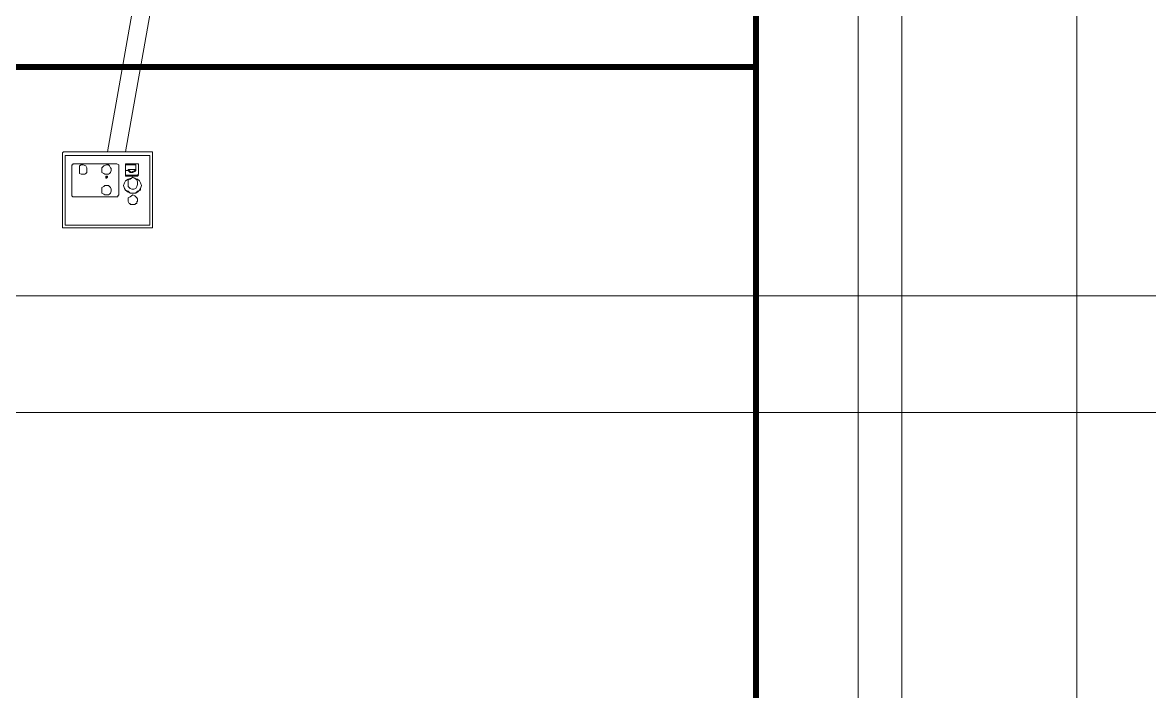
# Model space of a CAD drawing. Header units: metres. Extents: x -17822 to 152406, y -4219 to 19791.
# Drawn here: x 4138.5 to 4524.9, y 215.8 to 445.3 of the extents above; entities that cross this region are included whole.
import ezdxf

# ---------------------------------------------------------------- set-up
doc = ezdxf.new("R2010")
doc.units = ezdxf.units.M
doc.header["$LTSCALE"] = 100
doc.header["$MEASUREMENT"] = 0
doc.linetypes.add('HIDDEN', pattern=[0.375, 0.25, -0.125])
doc.layers.get('0').update_dxf_attribs({"color": 9, "lineweight": 9})
for name, color, linetype, lineweight in [('00', 9, 'Continuous', 9), ('05', 9, 'Continuous', 9), ('06D', 9, 'Continuous', 9), ('32-ekipman', 9, 'Continuous', 9)]:
    doc.layers.add(name, color=color, linetype=linetype, lineweight=lineweight)

# ---------------------------------------------------------------- blocks, each defined once
blk = doc.blocks.new('p-işyeri')
at = {"color": 0, "const_width": 2}
blk.add_lwpolyline([(200, 0), (200, 700), (-200, 700), (-200, 0)], close=True, dxfattribs=at)
blk = doc.blocks.new('h')
for points in [[(181670.75, -16052.81), (181640.14, -16052.81)], [(181640.14, -16052.81), (181640.14, -16052.81), (181640.14, -16053.13)], [(181640.14, -16053.13), (181640.14, -16078.58)], [(181641.43, -16053.78), (181641.11, -16053.78), (181641.11, -16054.1), (181641.11, -16054.42)], [(181641.11, -16077.62), (181641.11, -16054.42)], [(181669.46, -16053.78), (181641.43, -16053.78)], [(181670.1, -16054.42), (181670.1, -16053.78), (181669.46, -16053.78)], [(181670.1, -16054.42), (181670.1, -16077.62)], [(181671.07, -16053.13), (181671.07, -16052.81), (181670.75, -16052.81)], [(181671.07, -16078.58), (181671.07, -16053.13)], [(181648.52, -16061.83), (181648.52, -16061.83), (181648.2, -16061.19), (181647.87, -16061.19), (181647.87, -16060.86), (181646.26, -16060.86), (181645.94, -16061.19), (181645.62, -16061.19), (181645.62, -16061.83), (181645.3, -16061.83)], [(181645.3, -16061.83), (181645.3, -16062.8)], [(181645.3, -16062.8), (181645.62, -16063.12)], [(181645.62, -16063.12), (181645.94, -16063.44), (181646.26, -16063.76), (181646.91, -16064.08), (181647.87, -16063.44), (181648.52, -16063.12)], [(181648.52, -16061.83), (181648.52, -16062.8)], [(181648.52, -16063.12), (181648.52, -16062.8)], [(181652.38, -16063.44), (181652.06, -16063.44), (181652.06, -16063.76), (181651.74, -16064.08)], [(181652.38, -16063.44), (181652.06, -16063.44), (181652.06, -16063.76), (181651.74, -16064.08)], [(181667.53, -16063.44), (181652.38, -16063.44)], [(181667.53, -16063.44), (181652.38, -16063.44)], [(181667.85, -16064.08), (181667.85, -16063.76), (181667.53, -16063.44)], [(181667.85, -16063.76), (181667.53, -16063.44), (181667.53, -16063.44)], [(181667.53, -16063.44), (181667.53, -16063.44)], [(181650.13, -16067.31), (181649.81, -16066.34), (181649.48, -16065.7), (181648.52, -16065.37), (181647.87, -16064.73), (181645.94, -16064.73), (181645.3, -16065.37), (181644.33, -16065.7), (181644.33, -16066.34), (181644.01, -16067.31)], [(181644.33, -16066.34), (181644.01, -16067.31)], [(181644.01, -16067.31), (181644.33, -16068.27), (181644.65, -16068.92)], [(181650.13, -16067.31), (181649.81, -16066.34), (181649.48, -16065.7), (181648.52, -16065.05), (181647.55, -16064.73), (181646.59, -16064.73), (181645.3, -16065.05), (181644.65, -16065.7), (181644.33, -16066.34)], [(181645.62, -16066.98), (181645.3, -16067.63)], [(181645.3, -16068.6), (181645.3, -16067.63)], [(181648.52, -16066.98), (181647.87, -16066.34), (181647.23, -16066.02), (181646.59, -16066.02), (181645.94, -16066.34), (181645.62, -16066.98)], [(181648.52, -16067.63), (181648.52, -16066.98)], [(181648.52, -16069.56), (181649.48, -16068.92), (181649.81, -16068.27), (181650.13, -16067.31)], [(181648.52, -16068.6), (181648.52, -16067.63)], [(181651.74, -16064.08), (181651.74, -16074.39)], [(181657.54, -16065.37), (181657.54, -16064.73), (181656.89, -16064.41), (181656.57, -16064.08), (181655.28, -16064.08), (181654.96, -16064.41), (181654.64, -16064.73), (181654.32, -16065.37)], [(181654.32, -16065.37), (181654.32, -16066.02)], [(181654.32, -16066.02), (181654.64, -16066.66)], [(181654.64, -16066.66), (181654.96, -16066.98), (181655.28, -16067.31), (181655.93, -16067.31)], [(181655.93, -16067.31), (181656.57, -16067.31), (181656.89, -16066.98), (181657.54, -16066.66)], [(181657.54, -16065.37), (181657.54, -16066.02)], [(181657.54, -16066.66), (181657.54, -16066.02)], [(181667.85, -16074.39), (181667.85, -16064.08)], [(181644.65, -16068.92), (181645.3, -16069.56), (181646.59, -16069.88)], [(181645.3, -16070.53), (181645.3, -16070.53), (181644.97, -16070.85)], [(181645.3, -16070.85), (181645.3, -16070.85), (181644.97, -16071.17)], [(181644.97, -16071.17), (181644.97, -16074.39)], [(181645.62, -16069.24), (181645.3, -16068.6)], [(181649.16, -16070.53), (181645.3, -16070.53)], [(181649.16, -16070.85), (181645.3, -16070.85)], [(181648.52, -16069.24), (181647.87, -16069.56), (181646.91, -16070.21), (181646.26, -16069.88), (181645.94, -16069.56), (181645.62, -16069.24)], [(181647.23, -16069.88), (181647.55, -16069.88), (181648.52, -16069.56)], [(181648.52, -16068.6), (181648.52, -16069.24)], [(181649.48, -16070.53), (181649.16, -16070.53)], [(181649.48, -16070.85), (181649.16, -16070.85)], [(181649.48, -16070.85), (181649.48, -16070.85), (181649.48, -16070.53)], [(181649.48, -16071.17), (181649.48, -16071.17), (181649.48, -16070.85)], [(181649.48, -16072.46), (181649.48, -16071.17)], [(181657.54, -16072.46), (181657.54, -16071.82), (181656.89, -16071.49), (181656.57, -16071.17), (181655.93, -16071.17), (181655.28, -16071.17), (181654.96, -16071.49), (181654.64, -16071.82), (181654.32, -16072.46)], [(181656.25, -16069.88), (181655.93, -16069.88), (181655.61, -16070.21)], [(181655.93, -16069.88), (181655.93, -16069.88), (181655.61, -16070.21)], [(181655.61, -16070.21), (181655.61, -16070.21)], [(181655.61, -16070.21), (181655.61, -16070.53), (181655.93, -16070.53)], [(181656.25, -16070.21), (181656.25, -16070.21), (181655.93, -16069.88)], [(181655.93, -16070.21), (181655.93, -16070.21)], [(181656.25, -16070.21), (181656.25, -16070.21), (181655.93, -16070.21)], [(181655.93, -16070.21), (181655.93, -16070.53)], [(181655.93, -16070.21), (181655.93, -16070.21)], [(181655.93, -16070.53), (181656.25, -16070.53)], [(181655.93, -16070.53), (181656.25, -16070.53)], [(181656.25, -16070.21), (181656.25, -16069.88)], [(181656.25, -16070.53), (181656.25, -16070.21)], [(181656.25, -16070.53), (181656.25, -16070.21)], [(181665.27, -16072.46), (181665.27, -16071.82), (181665.27, -16071.49), (181664.63, -16071.17), (181663.98, -16071.17), (181663.34, -16071.17), (181663.02, -16071.49), (181662.69, -16071.82), (181662.69, -16072.46)], [(181644.97, -16074.39), (181644.97, -16074.72), (181645.3, -16074.72)], [(181645.3, -16074.72), (181649.16, -16074.72)], [(181648.52, -16072.46), (181648.2, -16072.14), (181647.87, -16071.82), (181646.91, -16071.82), (181646.26, -16072.14), (181645.94, -16072.46), (181645.94, -16072.78)], [(181648.2, -16072.46), (181647.87, -16072.14), (181647.23, -16071.82), (181646.91, -16072.14), (181646.26, -16072.46), (181645.94, -16072.78)], [(181645.94, -16072.78), (181645.94, -16073.75)], [(181645.94, -16072.78), (181645.94, -16073.43)], [(181648.52, -16072.78), (181645.94, -16072.78)], [(181645.94, -16073.43), (181645.94, -16073.75)], [(181645.94, -16073.43), (181645.94, -16073.43)], [(181645.94, -16073.75), (181645.94, -16074.07)], [(181645.94, -16074.07), (181645.94, -16074.39)], [(181645.94, -16074.07), (181645.94, -16074.39)], [(181645.94, -16074.39), (181649.48, -16074.39)], [(181648.52, -16072.78), (181648.2, -16072.46)], [(181648.52, -16072.46), (181648.52, -16072.78)], [(181649.48, -16072.46), (181648.52, -16072.46)], [(181649.16, -16074.72), (181649.48, -16074.72), (181649.48, -16074.39)], [(181649.48, -16074.39), (181649.48, -16072.46)], [(181649.48, -16074.39), (181649.48, -16073.43)], [(181649.48, -16074.07), (181649.48, -16074.39)], [(181651.74, -16074.39), (181652.38, -16074.72)], [(181652.38, -16074.72), (181667.53, -16074.72)], [(181654.32, -16072.46), (181654.32, -16073.11)], [(181654.32, -16073.11), (181654.64, -16073.43)], [(181654.64, -16073.43), (181654.96, -16074.07), (181655.28, -16074.39), (181655.93, -16074.39), (181656.89, -16074.07), (181657.54, -16073.43)], [(181657.54, -16072.46), (181657.54, -16073.11)], [(181657.54, -16073.43), (181657.54, -16073.11)], [(181662.69, -16072.46), (181662.69, -16073.11)], [(181662.69, -16073.11), (181662.69, -16073.43)], [(181662.69, -16073.43), (181663.02, -16074.07), (181663.98, -16074.39), (181664.63, -16074.39), (181665.27, -16074.07), (181665.27, -16073.43)], [(181665.27, -16072.46), (181665.27, -16073.11)], [(181665.27, -16073.43), (181665.27, -16073.11)], [(181667.53, -16074.72), (181667.53, -16074.39), (181667.85, -16074.39), (181667.85, -16074.39)], [(181649.48, -16078.9), (181639.5, -16134.96)], [(181640.14, -16078.58), (181640.14, -16078.58), (181640.14, -16078.9)], [(181640.14, -16078.9), (181670.75, -16078.9)], [(181641.11, -16077.62), (181641.11, -16077.62), (181641.43, -16077.62)], [(181669.46, -16077.62), (181641.43, -16077.62)], [(181655.61, -16078.9), (181645.62, -16135.93)], [(181669.46, -16077.62), (181670.1, -16077.62), (181670.1, -16077.62)], [(181670.75, -16078.9), (181671.07, -16078.58), (181671.07, -16078.58)]]:
    blk.add_lwpolyline(points)
blk = doc.blocks.new('p-birim')
blk.add_lwpolyline([(0, 0), (1, 0), (1, 1), (0, 1)], close=True)
blk = doc.blocks.new('2.bod.Mimari')
at = {"layer": '00'}
blk.add_lwpolyline([(4425, -7830), (4425, -8530), (4440, -8530), (4440, -7830)], close=True, dxfattribs=at)
at = {"layer": '06D'}
blk.add_lwpolyline([(1942.5, -8278.51), (8760, -8278.51), (8760, -8733.51), (8720, -8733.51), (8720, -8318.51), (1942.5, -8318.51), (1942.5, -8278.51)], dxfattribs=at)
at = {"layer": '05', "xscale": 60, "yscale": 850}
blk.add_blockref('p-birim', (4440, -8600), dxfattribs=at)
at = {"layer": '06D', "color": 89, "linetype": 'HIDDEN', "true_color": 0x2e4d23, "rotation": 90}
for p in [(4390, -8000), (4390, -8400)]:
    blk.add_blockref('p-işyeri', p, dxfattribs=at)
at = {"layer": '32-ekipman', "ltscale": 2, "rotation": 180}
blk.add_blockref('h', (185823.25, -24307.96), dxfattribs=at)

msp = doc.modelspace()

# ---------------------------------------------------------------- block references
msp.add_blockref('2.bod.Mimari', (0, 8630))

doc.saveas('drawing.dxf')
